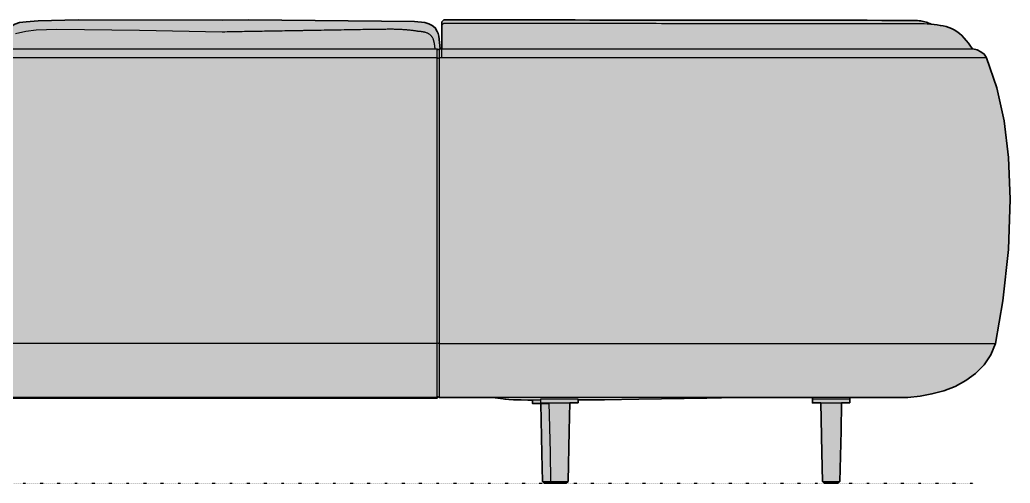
# Model space of a CAD drawing. Header units: millimetres. Extents: x -22 to 6424, y -4345 to 780.
# Drawn here: x 4758 to 6424, y -1228 to -448 of the extents above; entities that cross this region are included whole.
import ezdxf

# ---------------------------------------------------------------- set-up
doc = ezdxf.new("R2010")
doc.units = ezdxf.units.MM
doc.linetypes.add('Dots', pattern=[1, 0, -1])
doc.layers.add('Blocks', color=7, linetype='Continuous')
doc.layers.add('Blocks$Fill', color=7, linetype='Continuous', true_color=0xffffff)
for name, color, linetype, lineweight, true_color in [('Blocks$Inner', 7, 'Continuous', 25, 0x007f00), ('Blocks$Outline', 7, 'Continuous', 35, 0xff3f3f), ('Groud', 7, 'Dots', 25, 0x243775)]:
    doc.layers.add(name, color=color, linetype=linetype, lineweight=lineweight, true_color=true_color)

# ---------------------------------------------------------------- blocks, each defined once
blk = doc.blocks.new('Lune JH610 Sofa Right')
at = {"layer": 'Blocks$Fill'}
blk.add_hatch(color=256, dxfattribs=at).paths.add_polyline_path([(164, -0.2), (164, -0.2), (164, -0.2), (164, -0.2), (164, -0.2), (164, -0.2), (164, -0.2), (164.1, -0.2), (164.2, -0.2), (164.9, -0.2), (187.5, -0.2), (187.5, -0.2), (190.5, 2.9), (192.5, 91.4), (193.2, 133.8), (207.4, 133.8), (207.4, 138.8), (207.4, 139.9), (759.7, 142.6), (759.7, 142.6), (763.2, 146.1), (764.2, 146.1), (767.7, 142.6), (1490.1, 142.6), (1492.5, 145), (1493.6, 144), (1583.6, 144), (1605.9, 140.9), (1610.7, 140.6), (1618.8, 140.2), (1642.6, 139.6), (1650.5, 139.5), (1650.5, 133.8), (1664.6, 133.8), (1667.4, 2.7), (1670.4, -0.2), (1707.4, -0.2), (1710.4, 2.7), (1712.4, 88.1), (1713.2, 134.8), (1727.3, 134.8), (1727.3, 139.7), (1993.7, 144), (2121.4, 144), (2121.4, 141.1), (2121.4, 134.8), (2135.5, 134.8), (2138.3, 2.7), (2141.3, -0.2), (2141.3, -0.2), (2141.3, -0.2), (2141.3, -0.2), (2141.3, -0.2), (2141.3, -0.2), (2141.3, -0.2), (2141.4, -0.2), (2141.5, -0.2), (2142.1, -0.2), (2164.7, -0.2), (2164.7, -0.2), (2167.7, 2.7), (2169.8, 88.1), (2170.5, 134.8), (2184.6, 134.8), (2184.6, 141.1), (2184.6, 144), (2282.1, 144), (2302.4, 146.3), (2322.5, 149.9), (2342.2, 155.2), (2361.3, 162.6), (2379.4, 172.2), (2395.9, 184.1), (2410.3, 198.6), (2421.7, 215.6), (2429.1, 234.6), (2441.7, 306.5), (2451.1, 392.7), (2454.1, 477.2), (2451.4, 547.7), (2443.9, 609.3), (2431.5, 664.6), (2414.3, 714.9), (2412.5, 718), (2410.1, 721), (2404.8, 725.3), (2398.3, 728.4), (2391.1, 730), (2390.9, 730), (2390.9, 730.1), (2383.9, 739.5), (2380.3, 744), (2378.4, 746.2), (2376.5, 748.4), (2374.6, 750.4), (2372.6, 752.4), (2371.6, 753.4), (2370.6, 754.4), (2369.6, 755.3), (2368.5, 756.2), (2367.5, 757.1), (2366.4, 757.9), (2365.3, 758.7), (2364.2, 759.5), (2363.1, 760.3), (2362, 761), (2360.8, 761.7), (2359.7, 762.4), (2358.6, 762.9), (2357.5, 763.5), (2356.5, 764), (2355.4, 764.4), (2354.3, 764.9), (2353.1, 765.3), (2352, 765.8), (2350.9, 766.2), (2348.6, 766.9), (2346.2, 767.6), (2343.8, 768.2), (2341.4, 768.7), (2338.9, 769.2), (2336.4, 769.6), (2331.4, 770.4), (2321.2, 771.7), (2321.1, 771.8), (2320.9, 772), (2312.8, 775.1), (2303.7, 777.1), (2298.3, 777.7), (2296.8, 777.8), (2293.7, 777.9), (2287.4, 778.1), (1501.5, 779), (1498, 775.5), (1498, 775.5), (1498, 770.1), (1498, 730.2), (1495.3, 730.2), (1493.1, 751.6), (1491.8, 756), (1490.4, 759.6), (1486.7, 765.3), (1482, 769.5), (1476.4, 772.4), (1469.3, 774.5), (1452, 776.4), (1173.6, 778.9), (819.3, 777.5), (798.8, 775.7), (788, 774.4), (779.8, 771.7), (773.9, 768), (769.6, 763.3), (766.5, 757.6), (764.4, 750.5), (762.9, 741), (762.1, 727.9), (759.7, 730.2), (759.2, 730.2), (753.8, 737.2), (745.7, 745.1), (726.5, 757.3), (701.5, 766.3), (697.4, 767.3), (658.8, 773.9), (606.8, 777.4), (526.8, 777.6), (414.2, 772.3), (245.3, 768.4), (211.3, 771.1), (174.2, 767.9), (148.8, 758.2), (125.2, 742.1), (107.5, 722.2), (98.2, 705.2), (77.7, 697.7), (50.8, 681.1), (28.3, 658.8), (12.6, 634.5), (-5.7, 601.5), (-9.3, 594.8), (-15.7, 589.9), (-26.8, 561.1), (-27, 555.2), (-27.2, 543.1), (-27.2, 529.9), (-25.7, 460.9), (-25.1, 448.2), (-23.9, 420.7), (-21.5, 395.5), (-19.6, 370.4), (-18.8, 354.2), (-17.7, 305.7), (-17.6, 302), (-16.8, 242.5), (-16.8, 224.1), (-16.8, 224.1), (-16.8, 224.1), (-16.8, 224.1), (-16.8, 224.1), (-16.9, 224), (-16.9, 224), (-16.9, 224), (-16.9, 224), (-16.9, 224), (-16.9, 224), (-16.9, 224), (-16.9, 224), (-16.9, 224), (-17, 224), (-17, 224), (-17, 224), (-17, 224), (-17, 224), (-17, 224), (-17, 224), (-17, 224), (-17, 224), (-17, 224), (-17, 223.9), (-17, 223.9), (-17, 223.9), (-17, 223.9), (-17, 223.9), (-17, 223.9), (-17, 223.9), (-17, 223.9), (-17, 223.9), (-17, 223.9), (-17, 223.9), (-17, 223.9), (-17, 223.9), (-17, 223.9), (-17, 223.9), (-17, 223.9), (-17, 223.9), (-17, 223.9), (-17, 223.9), (-17, 223.9), (-17, 223.9), (-17, 223.9), (-17, 223.9), (-17, 223.9), (-17, 223.9), (-17, 223.9), (-17, 223.9), (-17, 223.9), (-17, 223.9), (-17, 223.9), (-17, 223.9), (-17, 223.9), (-17, 223.9), (-17, 223.9), (-17, 223.9), (-17, 223.9), (-17, 223.8), (-17, 223.8), (-17, 223.8), (-17, 223.8), (-17, 223.8), (-17, 223.8), (-17, 223.8), (-17, 223.8), (-17, 223.8), (-17, 223.8), (-17, 223.8), (-17, 223.8), (-17, 223.8), (-17, 223.8), (-17, 223.8), (-17, 223.8), (-17, 223.8), (-17, 223.8), (-17, 223.8), (-17, 223.8), (-17, 223.8), (-16.9, 223.8), (-16.9, 223.8), (-16.9, 223.8), (-16.9, 223.8), (-16.9, 223.8), (-16.9, 223.7), (-16.9, 223.7), (-16.9, 223.7), (-16.9, 223.7), (-7.3, 201.1), (7.7, 182.2), (28.1, 166.4), (54.5, 153.5), (87.2, 144), (100.2, 141.6), (113.2, 139.8), (117.9, 139.6), (126.7, 139.5), (144.1, 139.5), (144.1, 138.8), (144.1, 133.8), (158.4, 133.8), (161, 2.9)], flags=0)
at = {"layer": 'Blocks$Inner'}
blk.add_line((1597.7, 142.6), (1597.8, 144), dxfattribs=at)
for points in [[(1495.3, 730.2), (1493.1, 751.6), (1491.8, 756), (1490.4, 759.6), (1486.7, 765.3), (1482, 769.5), (1476.4, 772.4), (1469.3, 774.5), (1452, 776.4), (1173.6, 778.9), (1128.9, 778.7), (886.6, 778.8), (819.3, 777.5), (798.8, 775.7), (788, 774.4), (779.8, 771.7), (773.9, 768), (769.6, 763.3), (766.5, 757.6), (764.4, 750.5), (762.9, 741), (762.1, 727.9)], [(1498, 775.5), (1501.5, 779), (2287.4, 778.1), (2293.7, 777.9), (2295.2, 777.9), (2296.8, 777.8), (2298.3, 777.7), (2303.7, 777.1), (2312.8, 775.1), (2320.9, 772)], [(1501.5, 772.9), (1499.8, 771.5), (1498, 770.1)], [(1128.9, 758.4), (989.6, 760.9), (850.4, 763), (815.6, 761.6), (798.3, 759.5), (781.3, 755.2)], [(764.2, 726.7), (767.7, 730.2), (1490.1, 730.2), (1491.9, 728.5), (1493.6, 730.2)], [(1493.6, 730.2), (2000.1, 730.2), (2387.6, 730.2), (2391.1, 730), (2398.3, 728.4), (2404.8, 725.3), (2410.1, 721), (2412.5, 718), (2414.3, 714.9), (2431.5, 664.6), (2443.9, 609.3), (2451.4, 547.7), (2454.1, 477.2), (2451.1, 392.7), (2441.7, 306.5), (2429.1, 234.6), (2421.7, 215.6), (2410.3, 198.6), (2395.9, 184.1), (2379.4, 172.2), (2361.3, 162.6), (2342.2, 155.2), (2322.5, 149.9), (2302.4, 146.3), (2282.1, 144), (2000.1, 144), (1493.6, 144), (1491.8, 145.7), (1490.1, 144), (767.7, 144)], [(1491.8, 714.2), (1490.1, 714.9), (767.7, 714.9), (766, 714.2), (764.2, 713.5)], [(2000.1, 714.9), (1493.6, 714.9), (1491.8, 714.2)], [(1491.8, 235), (1490.1, 234.6), (767.7, 234.6), (766, 235), (764.2, 235.4)], [(1491.8, 235), (1493.6, 234.6), (2000.1, 234.6)], [(1492.5, 145), (1490.1, 142.6), (767.7, 142.6), (764.2, 146.1), (764.2, 147.5), (766, 145.7), (767.7, 144)], [(1490.1, 142.6), (1490.1, 144)], [(1650.5, 139.5), (1642.6, 139.6), (1631.4, 139.8), (1618.8, 140.2), (1610.7, 140.6), (1605.9, 140.9), (1583.6, 144)], [(1597.7, 142.6), (1603.8, 141.3), (1605.9, 140.9)], [(1650.5, 139.8), (1650.5, 133.8), (1678.2, 133.8)], [(1664.6, 133.8), (1666.5, 49.7), (1667.4, 2.7), (1670.4, -0.2), (1707.4, -0.2), (1710.4, 2.7), (1712.4, 88.1), (1713.2, 134.8)], [(1678.2, 134.8), (1680.1, 51.3), (1681, 2.7), (1684, -0.2)], [(1713.4, 133.8), (1713.7, 133.8), (1713.7, 134.8)], [(1727.2, 139.7), (1743.2, 139.8), (1771.9, 140.2), (1829.3, 141), (1944.1, 142.7), (1993.7, 144)], [(2184.6, 141.1), (2121.4, 141.1), (2121.4, 134.8), (2184.6, 134.8), (2184.6, 141.1), (2184.6, 144)], [(2121.4, 141.1), (2121.4, 144)], [(2135.5, 134.8), (2137.4, 51.3), (2138.3, 2.7), (2141.3, -0.2)], [(2164.7, -0.2), (2167.7, 2.7), (2169.8, 88.1), (2170.5, 134.8)], [(1667.4, 2.7), (1668.4, 2.7), (1670.7, 2.7), (1674.2, 2.7), (1678.5, 2.7), (1681, 2.7)], [(1681, 2.7), (1681, 2.7), (1681.7, 2.7), (1684.2, 2.7), (1688, 2.7), (1692.8, 2.7), (1697.9, 2.7), (1702.7, 2.7), (1706.7, 2.7), (1709.4, 2.7), (1710.4, 2.7)], [(2138.3, 2.7), (2138.3, 2.7), (2139.1, 2.7), (2141.5, 2.7), (2145.3, 2.7), (2150.1, 2.7), (2155.2, 2.7), (2160, 2.7), (2164.1, 2.7), (2166.7, 2.7), (2167.7, 2.7)]]:
    blk.add_lwpolyline(points, dxfattribs=at)
blk.add_lwpolyline([(1727.3, 134.8), (1727.3, 141.1), (1664.1, 141.1), (1664.1, 134.8)], close=True, dxfattribs=at)
for points, knots in [([(1498, 770.1), (1498, 770.7), (1498, 772), (1498, 773.5), (1498, 774.6), (1498, 775.3), (1498, 775.5), (1498, 775.5), (1498, 775.5)], [832.9891, 832.9891, 832.9891, 832.9891, 837.625507, 842.887169, 848.479383, 854.071596, 862.593342, 863.4739, 863.4739, 863.4739, 863.4739]), ([(1498, 714.9), (1498, 717.4), (1498, 721.3), (1498, 726.5), (1498, 732), (1498, 738.7), (1498, 746.5), (1498, 754), (1498, 762.1), (1498, 767.2), (1498, 770.1)], [-61.611976, -61.611976, -61.611976, -61.611976, -53.949038, -49.709597, -45.470155, -37.046307, -28.622459, -20.350537, -12.078614, -0.633006, -0.633006, -0.633006, -0.633006]), ([(1978, 772.5), (1955.3, 772.5), (1909.9, 772.5), (1841.8, 772.6), (1773.8, 772.7), (1705.7, 772.8), (1637.6, 772.8), (1569.6, 772.9), (1524.2, 772.9), (1501.5, 772.9)], [829.9891001, 829.9891001, 829.9891001, 829.9891001, 830.1319572, 830.2748144, 830.4176715, 830.5605287, 830.7033858, 830.8462429, 830.9890999, 830.9890999, 830.9890999, 830.9890999]), ([(2320.9, 772), (2320.9, 772), (2313, 772), (2278.3, 772.1), (2223.1, 772.2), (2151.3, 772.4), (2067.7, 772.5), (2007.9, 772.5), (1978, 772.5)], [828.9891078, 828.9891078, 828.9891078, 828.9891078, 829.1557668, 829.3224334, 829.4891001, 829.6557668, 829.8224334, 829.9891001, 829.9891001, 829.9891001, 829.9891001]), ([(2390.9, 730.1), (2381.6, 742.8), (2364.1, 766.6), (2334.9, 770.1), (2321.2, 771.7)], [-84.512363, -84.512363, -84.512363, -84.512363, -39.562885, 0, 0, 0, 0]), ([(1486.8, 730.6), (1486.8, 730.9), (1486.7, 732.1), (1486.4, 734.6), (1485.9, 737.7), (1485.4, 740.2), (1485, 742.1), (1484.7, 743.4), (1484.3, 744.7), (1483.9, 746.2), (1483.4, 747.7), (1482.7, 748.9), (1482.1, 749.9), (1481.5, 750.7), (1480.9, 751.4), (1480, 752.4), (1478.7, 753.6), (1477.3, 754.7), (1476.1, 755.4), (1475.2, 755.9), (1474.3, 756.4), (1473, 757), (1471.3, 757.5), (1469.6, 758), (1468.2, 758.3), (1467.3, 758.5), (1466.6, 758.7), (1465.9, 758.8), (1464.8, 759), (1463.2, 759.2), (1461.4, 759.3), (1459.6, 759.5), (1458, 759.6), (1456.4, 759.9), (1454.7, 760.1), (1452.9, 760.4), (1451, 760.7), (1448.8, 761), (1446.4, 761.3), (1444, 761.6), (1441.9, 761.7), (1440.1, 761.9), (1438.4, 762), (1436.5, 762.1), (1434.2, 762.3), (1431.5, 762.5), (1427.3, 762.8), (1421.2, 763), (1411.3, 763.1), (1401.7, 763), (1389.1, 762.9), (1374, 762.7), (1356.9, 762.4), (1338.5, 762), (1319.3, 761.7), (1300, 761.4), (1284.2, 761.1), (1272.2, 760.9), (1263.5, 760.8), (1255, 760.6), (1243.7, 760.4), (1229.6, 760.2), (1212.7, 759.9), (1190.2, 759.6), (1162.2, 759.1), (1140, 758.6), (1128.9, 758.4)], [0.6920154, 0.6920154, 0.6920154, 0.6920154, 0.6939655, 0.6982759, 0.7068966, 0.7155172, 0.7198276, 0.7241379, 0.7284483, 0.7327586, 0.7413793, 0.75, 0.7543103, 0.7586207, 0.762931, 0.7672414, 0.7758621, 0.7844828, 0.7887931, 0.7931034, 0.7974138, 0.8017241, 0.8103448, 0.8189655, 0.8232759, 0.8275862, 0.8297414, 0.8318966, 0.8362069, 0.8448276, 0.8534483, 0.8577586, 0.862069, 0.8663793, 0.8706897, 0.875, 0.8793103, 0.8836207, 0.887931, 0.8922414, 0.8943966, 0.8965517, 0.8987069, 0.9008621, 0.9051724, 0.9094828, 0.9137931, 0.9224138, 0.9267241, 0.9310345, 0.9353448, 0.9396552, 0.9439655, 0.9482759, 0.9525862, 0.9568966, 0.9612069, 0.9633621, 0.9655172, 0.9676724, 0.9698276, 0.9741379, 0.9784483, 0.9827586, 0.9913793, 1, 1, 1, 1]), ([(1490.1, 714.9), (1490.1, 717), (1490.1, 720.8), (1490.1, 725.4), (1490.1, 728.5), (1490.1, 730), (1490.1, 730.2), (1490.1, 730.2)], [3, 3, 3, 3, 3.1111111, 3.2222222, 3.3333333, 3.4444444, 3.5181244, 3.5181244, 3.5181244, 3.5181244]), ([(1493.6, 730.2), (1493.6, 730.2), (1493.6, 729.9), (1493.6, 728.5), (1493.6, 725.4), (1493.6, 720.9), (1493.6, 717), (1493.6, 714.9)], [732.2637733, 732.2637733, 732.2637733, 732.2637733, 732.3366592, 732.4477703, 732.5588814, 732.6699925, 732.7811036, 732.7811036, 732.7811036, 732.7811036]), ([(1490.1, 234.6), (1490.1, 249.2), (1490.1, 278.2), (1490.1, 321.8), (1490.1, 365.7), (1490.1, 409.8), (1490.1, 454.1), (1490.1, 498.3), (1490.1, 542.5), (1490.1, 586.6), (1490.1, 623.1), (1490.1, 651.9), (1490.1, 673.3), (1490.1, 694.3), (1490.1, 708), (1490.1, 714.9)], [2, 2, 2, 2, 2.090909, 2.181818, 2.272727, 2.363636, 2.454545, 2.545455, 2.636364, 2.727273, 2.818182, 2.863636, 2.909091, 2.954545, 3, 3, 3, 3]), ([(2414.3, 714.9), (2414.3, 714.9), (2403, 714.9), (2353.4, 714.9), (2275.1, 714.9), (2182.9, 714.9), (2088.8, 714.9), (2029.6, 714.9), (2000.1, 714.9)], [0.0000075, 0.0000075, 0.0000075, 0.0000075, 0.1818182, 0.3636364, 0.5454545, 0.7272727, 0.8636364, 1, 1, 1, 1]), ([(2000.1, 234.6), (2037.5, 234.6), (2112.4, 234.6), (2217, 234.6), (2306.9, 234.6), (2375.9, 234.6), (2419.2, 234.6), (2429.1, 234.6), (2429.1, 234.6)], [2.7943265, 2.7943265, 2.7943265, 2.7943265, 2.9609931, 3.1276598, 3.2943265, 3.4609931, 3.6276598, 3.7943189, 3.7943189, 3.7943189, 3.7943189]), ([(1590.4, 144), (1590.6, 143.9), (1590.8, 143.9), (1591, 143.8), (1593.2, 143.4), (1595.5, 143), (1597.7, 142.6)], [-0.0530158, -0.0530158, -0.0530158, -0.0530158, -0.04853365, -0.04853365, -0.04853365, 0, 0, 0, 0]), ([(1650.5, 139.8), (1650.5, 139.8), (1650.5, 139.8), (1650.9, 139.8), (1651.7, 139.9), (1652.8, 139.9), (1654.7, 140), (1658.1, 140.1), (1662, 140.1), (1664.1, 140.2)], [0.633282, 0.633282, 0.633282, 0.633282, 0.6527778, 0.6875, 0.7222222, 0.7569444, 0.7916667, 0.8611111, 0.9376077, 0.9376077, 0.9376077, 0.9376077])]:
    blk.add_open_spline(points, degree=3, knots=knots, dxfattribs=at)
for points, degree in [([(2321.2, 771.7), (2321.2, 771.7), (2321.1, 771.8), (2321.1, 771.8), (2321, 771.9), (2320.9, 771.9), (2320.9, 772)], 3), ([(1490.1, 730.2), (1490.1, 730.2), (1490.1, 730.2), (1490.1, 730.2)], 3), ([(2390.9, 730), (2390.9, 730.1)], 1), ([(1493.6, 714.9), (1493.6, 701.2), (1493.6, 673.4), (1493.6, 630.4), (1493.6, 586.7), (1493.6, 542.7), (1493.6, 498.5), (1493.6, 454.2), (1493.6, 410), (1493.6, 365.8), (1493.6, 321.9), (1493.6, 278.1), (1493.6, 249.1), (1493.6, 234.6)], 3), ([(1490.1, 144), (1490.1, 144.4), (1490.1, 145.7), (1490.1, 148.9), (1490.1, 153.3), (1490.1, 159.2), (1490.1, 166.8), (1490.1, 176.2), (1490.1, 187.7), (1490.1, 201.4), (1490.1, 217.2), (1490.1, 228.7), (1490.1, 234.6)], 3), ([(1493.6, 234.6), (1493.6, 228.6), (1493.6, 217.2), (1493.6, 201.5), (1493.6, 187.9), (1493.6, 176.3), (1493.6, 166.7), (1493.6, 159.1), (1493.6, 153.2), (1493.6, 148.8), (1493.6, 145.8), (1493.6, 144.5), (1493.6, 144)], 3)]:
    blk.add_open_spline(points, degree=degree, dxfattribs=at)
for points, weights, knots in [([(2142.1, -0.2), (2141.3, -0.2), (2141.3, -0.2), (2141.3, -0.2), (2153, -0.2), (2161, -0.2), (2163.9, -0.2)], [0.889659621237, 0.926269517115, 1, 0.707106781187, 1, 0.780837264162, 0.889659621148], [2.746174, 2.746174, 2.746174, 3.141593, 3.141593, 4.712389, 4.712389, 5.887766, 5.887766, 5.887766]), ([(2163.9, -0.2), (2164.7, -0.2), (2164.7, -0.2), (2164.7, -0.2), (2164.1, -0.2)], [0.889659621148, 0.926269517025, 1, 0.933865330378, 0.897596797936], [5.8877662, 5.8877662, 5.8877662, 6.2831853, 6.2831853, 6.6378678, 6.6378678, 6.6378678])]:
    blk.add_rational_spline(points, weights, degree=2, knots=knots, dxfattribs=at)
at = {"layer": 'Blocks$Outline'}
for points in [[(1495.3, 730.2), (1493.1, 751.6), (1491.8, 756), (1490.4, 759.6), (1486.7, 765.3), (1482, 769.5), (1476.4, 772.4), (1469.3, 774.5), (1452, 776.4), (1173.6, 778.9), (1128.9, 778.7), (886.6, 778.8), (819.3, 777.5), (798.8, 775.7), (788, 774.4), (779.8, 771.7), (773.9, 768), (769.6, 763.3), (766.5, 757.6), (764.4, 750.5), (762.9, 741), (762.1, 727.9)], [(1498, 730.2), (1495.3, 730.2)], [(2184.6, 144), (2282.1, 144), (2302.4, 146.3), (2322.5, 149.9), (2342.2, 155.2), (2361.3, 162.6), (2379.4, 172.2), (2395.9, 184.1), (2410.3, 198.6), (2421.7, 215.6), (2429.1, 234.6), (2441.7, 306.5), (2451.1, 392.7), (2454.1, 477.2), (2451.4, 547.7), (2443.9, 609.3), (2431.5, 664.6), (2414.3, 714.9), (2412.5, 718), (2410.1, 721), (2404.8, 725.3), (2398.3, 728.4), (2391.1, 730), (2390.9, 730)], [(764.2, 146.1), (767.7, 142.6), (1490.1, 142.6), (1492.5, 145)], [(1492.5, 145), (1493.6, 144), (1583.6, 144)], [(1583.6, 144), (1605.9, 140.9), (1610.7, 140.6), (1618.8, 140.2), (1631.4, 139.8), (1642.6, 139.6), (1650.5, 139.5)], [(1650.5, 139.5), (1650.5, 133.8), (1664.6, 133.8)], [(1664.6, 133.8), (1666.5, 49.7), (1667.4, 2.7), (1670.4, -0.2), (1707.4, -0.2), (1710.4, 2.7), (1712.4, 88.1), (1713.2, 134.8)], [(1713.2, 134.8), (1727.3, 134.8)], [(1727.3, 139.7), (1743.2, 139.8), (1771.9, 140.2), (1829.3, 141), (1944.1, 142.7), (1993.7, 144)], [(1727.3, 134.8), (1727.3, 139.7)], [(1993.7, 144), (2000.1, 144), (2121.4, 144)], [(2121.4, 144), (2121.4, 141.1)], [(2121.4, 141.1), (2121.4, 134.8), (2135.5, 134.8)], [(2135.5, 134.8), (2137.4, 51.3), (2138.3, 2.7), (2141.3, -0.2)], [(2164.7, -0.2), (2167.7, 2.7), (2169.8, 88.1), (2170.5, 134.8)], [(2170.5, 134.8), (2184.6, 134.8)], [(2184.6, 141.1), (2184.6, 144)], [(2184.6, 134.8), (2184.6, 141.1)]]:
    blk.add_lwpolyline(points, dxfattribs=at)
for points, knots in [([(2320.9, 772), (2318.2, 773), (2315.5, 774.1), (2312.8, 775.1), (2309.8, 775.8), (2306.7, 776.4), (2303.7, 777.1), (2301.9, 777.3), (2300.1, 777.5), (2298.3, 777.7), (2297.8, 777.7), (2297.3, 777.7), (2296.8, 777.8), (2296.2, 777.8), (2295.7, 777.8), (2295.2, 777.9), (2294.7, 777.9), (2294.2, 777.9), (2293.7, 777.9), (2291.6, 778), (2289.5, 778), (2287.4, 778.1), (2025.5, 778.4), (1763.5, 778.7), (1501.5, 779), (1500.3, 777.9), (1499.2, 776.7), (1498, 775.5), (1498, 775.5), (1498, 775.5), (1498, 775.3), (1498, 774.6), (1498, 773.5), (1498, 772), (1498, 770.7), (1498, 770.1)], [-1661.352953, -1661.352953, -1661.352953, -1661.352953, -1660.352953, -1660.352953, -1660.352953, -1659.352953, -1659.352953, -1659.352953, -1658.352953, -1658.352953, -1658.352953, -1657.352953, -1657.352953, -1657.352953, -1656.352953, -1656.352953, -1656.352953, -1655.352953, -1655.352953, -1655.352953, -1654.352953, -1654.352953, -1654.352953, -868.423653, -868.423653, -868.423653, -863.4739, -863.4739, -863.4739, -862.593342, -854.071596, -848.479383, -842.887169, -837.625507, -832.9891, -832.9891, -832.9891, -832.9891]), ([(1498, 770.1), (1498, 767.2), (1498, 762.1), (1498, 754), (1498, 746.5), (1498, 738.7), (1498, 733.2), (1498, 730.3), (1498, 730.2)], [0.633006, 0.633006, 0.633006, 0.633006, 12.078614, 20.350537, 28.622459, 37.046307, 45.470155, 45.934768, 45.934768, 45.934768, 45.934768]), ([(2390.9, 730), (2390.9, 730), (2390.9, 730), (2390.9, 730.1), (2381.6, 742.8), (2364.1, 766.6), (2334.9, 770.1), (2321.2, 771.7), (2321.2, 771.7), (2321.1, 771.8), (2321.1, 771.8), (2321, 771.9), (2320.9, 771.9), (2320.9, 772)], [-84.571038, -84.571038, -84.571038, -84.571038, -84.512363, -84.512363, -84.512363, -39.562885, 0, 0, 0, 0.142857, 0.285714, 0.428571, 0.571429, 0.571429, 0.571429, 0.571429])]:
    blk.add_open_spline(points, degree=3, knots=knots, dxfattribs=at)
blk.add_rational_spline([(2141.3, -0.2), (2141.3, -0.2), (2142.1, -0.2)], [0.99999597787, 0.92626851854, 0.889659621237], degree=2, dxfattribs=at)
blk.add_rational_spline([(2142.1, -0.2), (2145.1, -0.2), (2153, -0.2), (2161, -0.2), (2163.9, -0.2), (2164.7, -0.2), (2164.7, -0.2)], [0.889659621213, 0.780837264097, 1, 0.780837264162, 0.889659621148, 0.926269414668, 0.999999587718], degree=2, knots=[3.537012, 3.537012, 3.537012, 4.712389, 4.712389, 5.887767, 5.887767, 6.283185, 6.283185, 6.283185], dxfattribs=at)

msp = doc.modelspace()

# ---------------------------------------------------------------- linework, layer by layer
at = {"layer": 'Groud'}
msp.add_lwpolyline([(3970.2, -1227.3), (6363.4, -1227.3)], dxfattribs=at)

# ---------------------------------------------------------------- block references
at = {"layer": 'Blocks'}
msp.add_blockref('Lune JH610 Sofa Right', (3970.2, -1227.3), dxfattribs=at)

doc.saveas('drawing.dxf')
